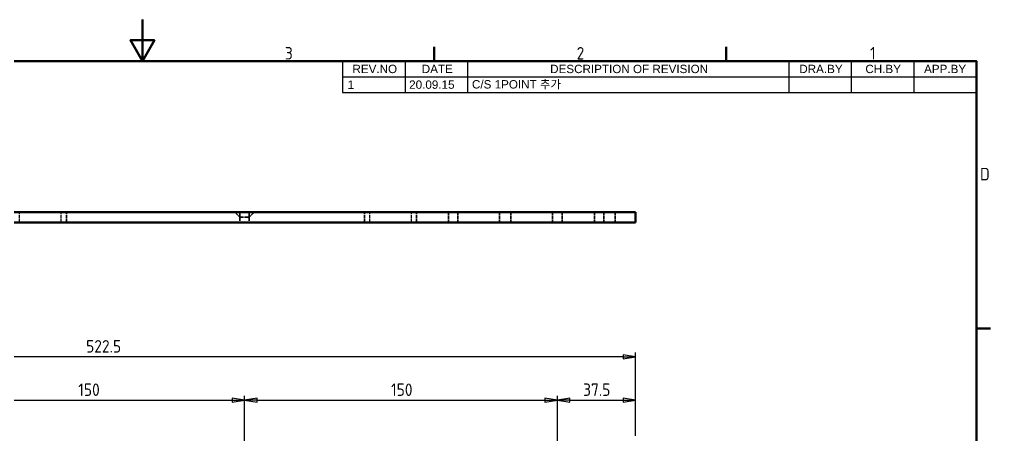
# Model space of a CAD drawing. Header units: millimetres. Extents: x 0 to 840, y 0 to 594.
# Drawn here: x 361 to 826.8, y 394.1 to 594 of the extents above; entities that cross this region are included whole.
import ezdxf

# ---------------------------------------------------------------- set-up
doc = ezdxf.new("R2010")
doc.units = ezdxf.units.MM
doc.header["$LTSCALE"] = 2
doc.linetypes.add('DASHED', pattern=[0.2067, 0.1654, -0.0413])
doc.layers.get('0').update_dxf_attribs({"lineweight": 25})
for name, color, linetype, lineweight in [('가려진 것(ISO)', 5, 'DASHED', 35), ('가려진 좁은 것(ISO)', 5, 'DASHED', 25), ('가시적인 것(ISO)', 7, 'Continuous', 50), ('경계(ISO)', 7, 'Continuous', 70), ('기호(ISO)', 7, 'Continuous', 25), ('치수(ISO)', 7, 'Continuous', 25)]:
    doc.layers.add(name, color=color, linetype=linetype, lineweight=lineweight)
doc.styles.add('ISO ProportionalPSTEK', font='isocp.shx')
doc.styles.add('주 문자 (JIS)', font='arial.ttf')
doc.dimstyles.new('PSTEK', dxfattribs={"dimscale": 2, "dimtxt": 3, "dimasz": 3, "dimexe": 1, "dimexo": 1, "dimgap": 1, "dimtad": 1, "dimrnd": 1e-08, "dimdsep": 46, "dimtxsty": 'ISO ProportionalPSTEK', "dimblk": 'Filled-1', "dimcen": 0.09, "dimdle": 10, "dimclrd": 3, "dimclre": 3, "dimclrt": 1, "dimadec": 1, "dimazin": 2, "dimtfac": 1, "dimtmove": 0, "dimatfit": 3, "dimfxl": 0, "dimtolj": 1, "dimlwd": -1, "dimlwe": -1, "dimarcsym": 0})

# ---------------------------------------------------------------- blocks, each defined once
blk = doc.blocks.new('경계 Default Border')
at = {"layer": '경계(ISO)'}
for p, q in [((280, 287), (280, 290.4)), ((350, 287), (350, 290.4)), ((410, 222.75), (413.4, 222.75))]:
    blk.add_line(p, q, dxfattribs=at)
at = {"layer": '경계(ISO)', "flags": 128}
for points in [[(210, 297), (210, 287), (207.11, 292), (212.89, 292), (210, 287)], [(10, 10), (10, 287), (410, 287), (410, 10), (10, 10)]]:
    blk.add_lwpolyline(points, dxfattribs=at)
at = {"layer": '경계(ISO)', "color": 1, "char_height": 3, "attachment_point": 7, "style": 'ISO ProportionalPSTEK'}
for s, insert in [('3', (244.17, 287.37)), ('2', (314.13, 287.37)), ('1', (384.49, 287.4)), ('D', (410.88, 258.35))]:
    blk.add_mtext(s, dxfattribs=dict(at, insert=insert))
blk = doc.blocks.new('Filled-1')
at = {"color": 0}
for p, q in [((0, 0), (-1, 0.167)), ((-1, 0.167), (-1, -0.167)), ((-1, 0), (0, 0)), ((-1, -0.167), (0, 0))]:
    blk.add_line(p, q, dxfattribs=at)
at = {"color": 0, "flags": 128}
blk.add_lwpolyline([(-1, -0.167), (0, 0), (-1, 0.167), (-1, -0.167)], dxfattribs=at)
at = {"color": 0}
blk.add_solid([(-1, -0.167), (0, 0), (-1, 0.167), (-1, -0.167)], dxfattribs=at)
blk = doc.blocks.new('*D34')
at = {"layer": 'Defpoints', "color": 0, "transparency": 16777216}
for p in [(134.02, 431.97), (134.02, 391.97), (656.52, 391.97)]:
    blk.add_point(p, dxfattribs=at)
at = {"layer": '치수(ISO)', "color": 3, "transparency": 16777216}
for p, q in [((134.02, 393.97), (134.02, 433.97)), ((656.52, 393.97), (656.52, 433.97)), ((650.52, 431.97), (140.02, 431.97))]:
    blk.add_line(p, q, dxfattribs=at)
at = {"layer": '치수(ISO)', "color": 3, "transparency": 16777216, "xscale": 6, "yscale": 6, "zscale": 6, "rotation": 180}
blk.add_blockref('Filled-1', (134.02, 431.97), dxfattribs=at)
at = {"layer": '치수(ISO)', "color": 3, "transparency": 16777216, "xscale": 6, "yscale": 6, "zscale": 6}
blk.add_blockref('Filled-1', (656.52, 431.97), dxfattribs=at)
at = {"layer": '치수(ISO)', "color": 1, "transparency": 16777216, "insert": (393, 439.98), "char_height": 6, "attachment_point": 1, "style": 'ISO ProportionalPSTEK'}
blk.add_mtext('\\A1;522.5', dxfattribs=at)
blk = doc.blocks.new('*D40')
at = {"layer": 'Defpoints', "color": 0, "transparency": 16777216}
for p in [(469.02, 411.15), (319.02, 372.22), (469.02, 372.22)]:
    blk.add_point(p, dxfattribs=at)
at = {"layer": '치수(ISO)', "color": 3, "transparency": 16777216}
for p, q in [((319.02, 374.22), (319.02, 413.15)), ((325.02, 411.15), (463.02, 411.15)), ((469.02, 374.22), (469.02, 413.15))]:
    blk.add_line(p, q, dxfattribs=at)
at = {"layer": '치수(ISO)', "color": 3, "transparency": 16777216, "xscale": 6, "yscale": 6, "zscale": 6, "rotation": 180}
blk.add_blockref('Filled-1', (319.02, 411.15), dxfattribs=at)
at = {"layer": '치수(ISO)', "color": 3, "transparency": 16777216, "xscale": 6, "yscale": 6, "zscale": 6}
blk.add_blockref('Filled-1', (469.02, 411.15), dxfattribs=at)
at = {"layer": '치수(ISO)', "color": 1, "transparency": 16777216, "insert": (389.24, 419.15), "char_height": 6, "attachment_point": 1, "style": 'ISO ProportionalPSTEK'}
blk.add_mtext('\\A1;150', dxfattribs=at)
blk = doc.blocks.new('*D41')
at = {"layer": 'Defpoints', "color": 0, "transparency": 16777216}
for p in [(619.02, 411.15), (469.02, 372.22), (619.02, 372.22)]:
    blk.add_point(p, dxfattribs=at)
at = {"layer": '치수(ISO)', "color": 3, "transparency": 16777216}
for p, q in [((469.02, 374.22), (469.02, 413.15)), ((475.02, 411.15), (613.02, 411.15)), ((619.02, 374.22), (619.02, 413.15))]:
    blk.add_line(p, q, dxfattribs=at)
at = {"layer": '치수(ISO)', "color": 3, "transparency": 16777216, "xscale": 6, "yscale": 6, "zscale": 6, "rotation": 180}
blk.add_blockref('Filled-1', (469.02, 411.15), dxfattribs=at)
at = {"layer": '치수(ISO)', "color": 3, "transparency": 16777216, "xscale": 6, "yscale": 6, "zscale": 6}
blk.add_blockref('Filled-1', (619.02, 411.15), dxfattribs=at)
at = {"layer": '치수(ISO)', "color": 1, "transparency": 16777216, "insert": (539.24, 419.15), "char_height": 6, "attachment_point": 1, "style": 'ISO ProportionalPSTEK'}
blk.add_mtext('\\A1;150', dxfattribs=at)
blk = doc.blocks.new('*D42')
at = {"layer": 'Defpoints', "color": 0, "transparency": 16777216}
for p in [(656.52, 411.15), (656.52, 391.97), (619.02, 372.22)]:
    blk.add_point(p, dxfattribs=at)
at = {"layer": '치수(ISO)', "color": 3, "transparency": 16777216}
for p, q in [((619.02, 374.22), (619.02, 413.15)), ((625.02, 411.15), (650.52, 411.15)), ((656.52, 393.97), (656.52, 413.15))]:
    blk.add_line(p, q, dxfattribs=at)
at = {"layer": '치수(ISO)', "color": 3, "transparency": 16777216, "xscale": 6, "yscale": 6, "zscale": 6, "rotation": 180}
blk.add_blockref('Filled-1', (619.02, 411.15), dxfattribs=at)
at = {"layer": '치수(ISO)', "color": 3, "transparency": 16777216, "xscale": 6, "yscale": 6, "zscale": 6}
blk.add_blockref('Filled-1', (656.52, 411.15), dxfattribs=at)
at = {"layer": '치수(ISO)', "color": 1, "transparency": 16777216, "insert": (631.37, 419.15), "char_height": 6, "attachment_point": 1, "style": 'ISO ProportionalPSTEK'}
blk.add_mtext('\\A1;37.5', dxfattribs=at)

msp = doc.modelspace()

# ---------------------------------------------------------------- linework, layer by layer
at = {"layer": '가려진 것(ISO)', "ltscale": 4.761642}
for p, q in [((383.521, 496.444), (383.521, 501.444)), ((526.521, 496.444), (526.521, 501.444)), ((551.521, 496.444), (551.521, 501.444)), ((566.771, 501.444), (566.771, 496.444)), ((571.271, 501.444), (571.271, 496.444)), ((591.271, 501.444), (591.271, 496.444)), ((596.771, 501.444), (596.771, 496.444)), ((616.771, 501.444), (616.771, 496.444)), ((621.271, 501.444), (621.271, 496.444)), ((636.771, 501.444), (636.771, 496.444)), ((641.271, 501.444), (641.271, 496.444)), ((646.771, 501.444), (646.771, 496.444))]:
    msp.add_line(p, q, dxfattribs=at)
at = {"layer": '가려진 것(ISO)', "ltscale": 3.299618}
for p, q in [((466.771, 498.994), (464.321, 501.444)), ((471.271, 498.994), (473.721, 501.444))]:
    msp.add_line(p, q, dxfattribs=at)
at = {"layer": '가려진 것(ISO)', "ltscale": 2.333153}
for p, q in [((466.771, 501.444), (466.771, 498.994)), ((471.271, 501.444), (471.271, 498.994))]:
    msp.add_line(p, q, dxfattribs=at)
at = {"layer": '가려진 것(ISO)', "ltscale": 6.731654}
msp.add_line((471.271, 498.994), (466.771, 498.994), dxfattribs=at)
at = {"layer": '가려진 것(ISO)', "ltscale": 2.428388}
for p, q in [((466.771, 498.994), (466.771, 496.444)), ((471.271, 498.994), (471.271, 496.444))]:
    msp.add_line(p, q, dxfattribs=at)
at = {"layer": '가려진 좁은 것(ISO)', "ltscale": 4.761642}
for p, q in [((361.021, 496.444), (361.021, 501.444)), ((381.021, 496.444), (381.021, 501.444)), ((529.021, 496.444), (529.021, 501.444)), ((549.021, 496.444), (549.021, 501.444))]:
    msp.add_line(p, q, dxfattribs=at)
at = {"layer": '가시적인 것(ISO)'}
for p, q in [((134.021, 501.444), (656.521, 501.444)), ((656.521, 496.444), (656.521, 501.444)), ((656.521, 496.444), (134.021, 496.444))]:
    msp.add_line(p, q, dxfattribs=at)
at = {"layer": '기호(ISO)'}
for p, q in [((516, 574), (820, 574)), ((516, 574), (516, 566.44)), ((546, 574), (546, 566.44)), ((576, 574), (576, 566.44)), ((730, 574), (730, 566.44)), ((760, 574), (760, 566.44)), ((790, 574), (790, 566.44)), ((820, 574), (820, 566.44)), ((516, 566.44), (820, 566.44)), ((516, 566.44), (516, 558.88)), ((546, 566.44), (546, 558.88)), ((576, 566.44), (576, 558.88)), ((730, 566.44), (730, 558.88)), ((760, 566.44), (760, 558.88)), ((790, 566.44), (790, 558.88)), ((820, 566.44), (820, 558.88)), ((516, 558.88), (820, 558.88))]:
    msp.add_line(p, q, dxfattribs=at)

# ---------------------------------------------------------------- block references
at = {"xscale": 2, "yscale": 2, "zscale": 2}
msp.add_blockref('경계 Default Border', (0, 0), dxfattribs=at)

# ---------------------------------------------------------------- texts
at = {"layer": '기호(ISO)', "color": 7, "char_height": 4, "attachment_point": 7, "style": '주 문자 (JIS)'}
for s, insert in [('REV.NO', (520.746, 568.151)), ('DATE', (553.997, 568.22)), ('DESCRIPTION OF REVISION', (615.564, 568.151)), ('DRA.BY', (735.046, 568.22)), ('CH.BY', (766.75, 568.151)), ('APP.BY', (794.896, 568.22)), ('1', (518.417, 560.652)), ('20.09.15', (547.95, 560.619)), ('C/S 1POINT 추가', (578.071, 560.376))]:
    msp.add_mtext(s, dxfattribs=dict(at, insert=insert))

# ---------------------------------------------------------------- dimensions: what is measured, and where the dimension line sits
at = {"layer": '치수(ISO)', "color": 3}
for base, p1, p2, override, picture, middle in [((134.021, 431.975), (656.521, 391.975), (134.021, 391.975), {"dimdec": 2, "dimtp": 0, "dimtm": 0, "dimtdec": 2, "dimtofl": 0, "dimatfit": 1}, '*D34', (401.521, 431.975)), ((469.021, 411.148), (319.021, 372.225), (469.021, 372.225), {"dimdec": 2, "dimblk1": 'Filled-1', "dimblk2": 'Filled-1', "dimsah": 1, "dimtp": 0, "dimtm": 0, "dimtdec": 2, "dimtofl": 0, "dimatfit": 1}, '*D40', (394.041, 411.148)), ((619.021, 411.148), (469.021, 372.225), (619.021, 372.225), {"dimdec": 2, "dimblk1": 'Filled-1', "dimblk2": 'Filled-1', "dimsah": 1, "dimtp": 0, "dimtm": 0, "dimtdec": 2, "dimtofl": 0, "dimatfit": 1}, '*D41', (544.041, 411.148)), ((656.521, 411.148), (619.021, 372.225), (656.521, 391.975), {"dimdec": 2, "dimblk1": 'Filled-1', "dimsah": 1, "dimtp": 0, "dimtm": 0, "dimtdec": 2, "dimtofl": 0, "dimatfit": 1}, '*D42', (637.791, 411.148))]:
    dim = msp.add_linear_dim(base=base, p1=p1, p2=p2, angle=180, dimstyle='PSTEK', override=override, dxfattribs=at)
    dim.commit()
    dim.dimension.update_dxf_attribs({"geometry": picture, "text_midpoint": middle, "dimtype": 160})

doc.saveas('drawing.dxf')
